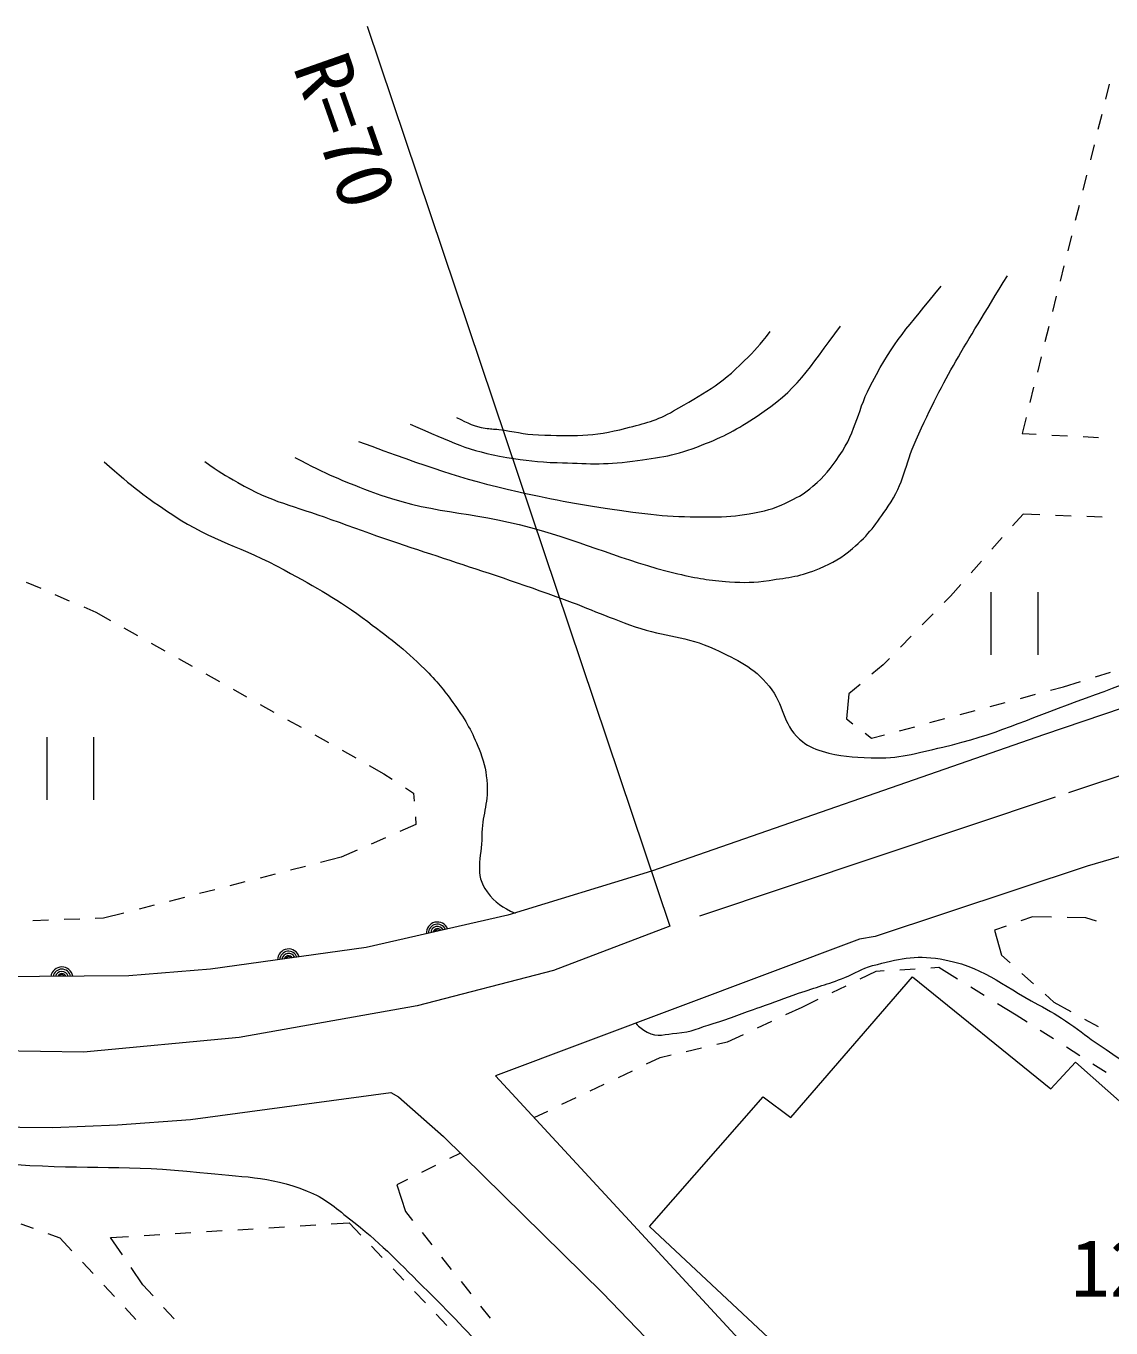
# Model space of a CAD drawing. Units: millimetres, scale not verified. Extents: x 40000 to 680000, y 20000 to 380000.
# Drawn here: x 90913 to 125626, y 273518 to 315193 of the extents above; entities that cross this region are included whole.
import ezdxf
from ezdxf.enums import TextEntityAlignment as Align

# ---------------------------------------------------------------- set-up
doc = ezdxf.new("R2010")
doc.units = ezdxf.units.MM
doc.header["$LTSCALE"] = 1000
doc.linetypes.add('CHAIN', pattern=[18.5, 12, -1.5, 3.5, -1.5])
for name, color, linetype, lineweight in [('M-BGD', 7, 'Continuous', 13), ('M-BMK', 2, 'CHAIN', 13), ('M-BMK-SRVR', 3, 'Continuous', 13)]:
    doc.layers.add(name, color=color, linetype=linetype, lineweight=lineweight)
doc.styles.add('ＭＳ ゴシック', font='')
doc.styles.get('ＭＳ ゴシック').set_extended_font_data('MS Gothic')

msp = doc.modelspace()

# ---------------------------------------------------------------- linework, layer by layer
at = {"layer": 'M-BGD'}
for p, q in [((125574, 313333), (125452, 312848)), ((125331, 312363), (125210, 311878)), ((125089, 311393), (124968, 310907)), ((124847, 310422), (124726, 309937)), ((124605, 309452), (124484, 308967)), ((124363, 308482), (124242, 307997)), ((124121, 307512), (123999, 307027)), ((123878, 306541), (123757, 306056)), ((123636, 305571), (123515, 305086)), ((123394, 304601), (123273, 304116)), ((123152, 303631), (123031, 303146)), ((122910, 302660), (122782, 302149)), ((122782, 302149), (123234, 302126)), ((123734, 302100), (124233, 302075)), ((124732, 302049), (125232, 302024)), ((122813, 299568), (122480, 299191)), ((123351, 299547), (122813, 299568)), ((124351, 299509), (123851, 299528)), ((125350, 299471), (124850, 299490)), ((122148, 298817), (121817, 298443)), ((121485, 298068), (121154, 297694)), ((90922, 297395), (91381, 297196)), ((120822, 297320), (120489, 296943)), ((91839, 296997), (92298, 296798)), ((120489, 296943), (120287, 296737)), ((121788, 297068), (121788, 295068)), ((123288, 297068), (123288, 295068)), ((92757, 296600), (93142, 296432)), ((93142, 296432), (93611, 296169)), ((119938, 296380), (119588, 296022)), ((94047, 295925), (94483, 295680)), ((119239, 295665), (118890, 295307)), ((94919, 295435), (95355, 295191)), ((95791, 294946), (96227, 294702)), ((118339, 294744), (117980, 294442)), ((118540, 294949), (118339, 294744)), ((96663, 294457), (97100, 294212)), ((125131, 294360), (125609, 294509)), ((97536, 293968), (97972, 293723)), ((117239, 293819), (117164, 293019)), ((117598, 294120), (117239, 293819)), ((123695, 293932), (124113, 294044)), ((124113, 294044), (124654, 294212)), ((98408, 293478), (98844, 293234)), ((121763, 293413), (122246, 293543)), ((122729, 293672), (123212, 293802)), ((99280, 292989), (99716, 292745)), ((117164, 293019), (117367, 292860)), ((119831, 292895), (120314, 293025)), ((120797, 293154), (121280, 293284)), ((118865, 292636), (119348, 292765)), ((91573, 292427), (91573, 290427)), ((93073, 292427), (93073, 290427)), ((100152, 292500), (100588, 292255)), ((117761, 292553), (117964, 292394)), ((117964, 292394), (118382, 292506)), ((101024, 292011), (101460, 291766)), ((101896, 291521), (102365, 291258)), ((102365, 291258), (102631, 291083)), ((103049, 290809), (103315, 290633)), ((103315, 290633), (103334, 290383)), ((103371, 289884), (103390, 289634)), ((103390, 289634), (102877, 289409)), ((101503, 288808), (100991, 288584)), ((102419, 289209), (101961, 289009)), ((100991, 288584), (100339, 288417)), ((98886, 288044), (98402, 287920)), ((99855, 288293), (99371, 288168)), ((97918, 287795), (97433, 287671)), ((95980, 287298), (95496, 287174)), ((96949, 287547), (96465, 287423)), ((94043, 286801), (93392, 286634)), ((95012, 287050), (94528, 286926)), ((91629, 286573), (91130, 286555)), ((92629, 286608), (92129, 286590)), ((93392, 286634), (93129, 286625)), ((122273, 286381), (121896, 286250)), ((123121, 286675), (122745, 286545)), ((123721, 286666), (123121, 286675)), ((124821, 286650), (124221, 286659)), ((125167, 286541), (124821, 286650)), ((121896, 286250), (122121, 285451)), ((119865, 285049), (120116, 285065)), ((120116, 285065), (120715, 284696)), ((122121, 285451), (122400, 285201)), ((117604, 284692), (118117, 284940)), ((118117, 284940), (118368, 284956)), ((118867, 284987), (119366, 285018)), ((122772, 284867), (123145, 284534)), ((116704, 284256), (117154, 284474)), ((121141, 284434), (121566, 284172)), ((115742, 283790), (116254, 284038)), ((121992, 283909), (122591, 283540)), ((123517, 284200), (123796, 283951)), ((123796, 283951), (124340, 283649)), ((115228, 283551), (115742, 283790)), ((122591, 283540), (122940, 283318)), ((124777, 283407), (125215, 283165)), ((114322, 283129), (114775, 283340)), ((123361, 283050), (123783, 282781)), ((113011, 282598), (113355, 282678)), ((113355, 282678), (113869, 282917)), ((110768, 281969), (111206, 282178)), ((111206, 282178), (111550, 282258)), ((112037, 282372), (112524, 282485)), ((124205, 282512), (124626, 282244)), ((109866, 281539), (110317, 281754)), ((125048, 281975), (125470, 281707)), ((105936, 281592), (124751, 261214)), ((108963, 281108), (109415, 281323)), ((108061, 280677), (108512, 280892)), ((107172, 280253), (107610, 280462)), ((104812, 279110), (104465, 278938)), ((104018, 278715), (103570, 278493)), ((103122, 278270), (102776, 278098)), ((102776, 278098), (103051, 277248)), ((103051, 277248), (103278, 276961)), ((90747, 276856), (91136, 276716)), ((98683, 276724), (99182, 276755)), ((99681, 276785), (100180, 276816)), ((100679, 276846), (101251, 276881)), ((101251, 276881), (101621, 276493)), ((91607, 276547), (91997, 276406)), ((91997, 276406), (92381, 275992)), ((93619, 276415), (94191, 276450)), ((93995, 275863), (93619, 276415)), ((94690, 276480), (95189, 276511)), ((95688, 276541), (96187, 276572)), ((96687, 276602), (97186, 276633)), ((97685, 276663), (98184, 276694)), ((103588, 276570), (103899, 276178)), ((101966, 276131), (102311, 275769)), ((92722, 275626), (93062, 275259)), ((104210, 275786), (104520, 275394)), ((94652, 274898), (94276, 275450)), ((102656, 275407), (103001, 275045)), ((93402, 274893), (93743, 274527)), ((94976, 274545), (94652, 274898)), ((103346, 274683), (103691, 274321)), ((104831, 275002), (105141, 274610)), ((94083, 274160), (94423, 273794)), ((95651, 273808), (95313, 274177)), ((104036, 273959), (104380, 273597)), ((105452, 274219), (105763, 273827))]:
    msp.add_line(p, q, dxfattribs=at)
for points in [[(210376, 304258), (196364, 304620), (185358, 304912), (175051, 305120), (171002, 304920), (167811, 304695), (161695, 303829), (156688, 302904), (151722, 301821), (144482, 299496), (135359, 296538), (123502, 292514), (110926, 288138), (106327, 286728)], [(128635, 289402), (124866, 288299), (118085, 286049), (117576, 285964), (105936, 281592)], [(106327, 286728), (101795, 285695), (96816, 285002), (94206, 284791), (89906, 284758), (85200, 285026), (79376, 285501), (77502, 285876), (71514, 287144)], [(70579, 281971), (72819, 281789), (77566, 281028), (78668, 280774), (80152, 280563), (83119, 280268), (87527, 279973), (91766, 279933), (93843, 280019), (96174, 280189), (102584, 281053)], [(102584, 281053), (102828, 280913), (104270, 279642), (109359, 274643), (114575, 269220), (120300, 262907), (121998, 258203)]]:
    msp.add_lwpolyline(points, dxfattribs=at)
msp.add_lwpolyline([(110865, 276768), (114500, 280912), (115388, 280253), (119279, 284759), (123704, 281177), (124489, 282029), (131735, 275601), (134686, 279027), (135364, 278416), (137236, 280424), (140118, 278074), (126089, 261100), (121728, 264744), (122602, 265780)], close=True, dxfattribs=at)
for centre, radius, start, end in [((104073, 286159), 354, 21.6381, 184.0433), ((104073, 286159), 283, 23.8621, 181.8192), ((104073, 286159), 212, 27.6085, 178.0729), ((104073, 286159), 142, 35.3202, 170.3612), ((104073, 286159), 100, 45.6379, 160.0435), ((99313, 285295), 354, 16.7216, 179.1267), ((99313, 285295), 283, 18.9456, 176.9027), ((99313, 285295), 212, 22.6919, 173.1564), ((92057, 284720), 354, 9.2416, 171.6467), ((99313, 285295), 142, 30.4036, 165.4446), ((99313, 285295), 100, 40.7213, 155.127), ((92057, 284720), 283, 11.4656, 169.4227), ((92057, 284720), 212, 15.2119, 165.6764), ((92057, 284720), 142, 22.9236, 157.9646), ((92057, 284720), 100, 33.2413, 147.647)]:
    msp.add_arc(centre, radius, start, end, dxfattribs=at)
for points, knots in [([(99513, 301384), (100582, 300820), (100956, 300675), (101916, 300306), (103839, 299567), (105072, 299683), (107058, 299141), (108917, 298634), (109891, 298112), (111764, 297660), (112399, 297507), (112765, 297454), (113417, 297406), (113913, 297370), (114197, 297375), (114689, 297449), (115328, 297546), (115708, 297570), (116299, 297831), (116741, 298026), (116991, 298154), (117358, 298468), (117885, 298918), (118112, 299252), (118502, 299825), (119007, 300567), (119024, 301125), (119391, 301944), (120353, 304088), (120850, 304775), (122313, 307202)], [0, 0, 0, 0, 1, 1, 1, 2, 2, 2, 3, 3, 3, 4, 4, 4, 5, 5, 5, 6, 6, 6, 7, 7, 7, 8, 8, 8, 9, 9, 9, 10, 10, 10, 10]), ([(101547, 301893), (103924, 301045), (104628, 300746), (106676, 300285), (107924, 300004), (108632, 299878), (109898, 299693), (111097, 299519), (111781, 299464), (112992, 299483), (113475, 299490), (113746, 299525), (114221, 299611), (114685, 299694), (114944, 299782), (115366, 299993), (115666, 300142), (115830, 300242), (116086, 300459), (116470, 300786), (116648, 301018), (116933, 301435), (117507, 302272), (117511, 302914), (117992, 303809), (118688, 305104), (119096, 305532), (120194, 306861)], [0, 0, 0, 0, 1, 1, 1, 2, 2, 2, 3, 3, 3, 4, 4, 4, 5, 5, 5, 6, 6, 6, 7, 7, 7, 8, 8, 8, 9, 9, 9, 9]), ([(103200, 302445), (104571, 301864), (105034, 301598), (106294, 301387), (106918, 301283), (107273, 301238), (107905, 301218), (108848, 301189), (109385, 301139), (110321, 301262), (111197, 301377), (111702, 301449), (112525, 301772), (113255, 302058), (113647, 302276), (114305, 302705), (115590, 303544), (115939, 304197), (116974, 305588)], [0, 0, 0, 0, 1, 1, 1, 2, 2, 2, 3, 3, 3, 4, 4, 4, 5, 5, 5, 6, 6, 6, 6]), ([(104683, 302658), (105086, 302473), (105226, 302383), (105603, 302321), (105772, 302293), (105869, 302297), (106040, 302277), (106537, 302219), (106810, 302126), (107311, 302108), (108406, 302068), (109049, 302043), (110109, 302321), (110721, 302482), (111086, 302555), (111634, 302873), (112569, 303416), (113133, 303703), (113894, 304471), (114241, 304820), (114381, 304960), (114727, 305418)], [0, 0, 0, 0, 1, 1, 1, 2, 2, 2, 3, 3, 3, 4, 4, 4, 5, 5, 5, 6, 6, 6, 7, 7, 7, 7]), ([(93408, 301244), (94366, 300401), (94702, 300144), (95607, 299544), (96903, 298685), (97814, 298532), (99175, 297781), (100249, 297188), (100866, 296867), (101846, 296129), (102644, 295529), (103100, 295192), (103797, 294477), (104183, 294081), (104370, 293829), (104687, 293375), (105053, 292854), (105220, 292528), (105451, 291935), (105598, 291556), (105636, 291322), (105663, 290917), (105707, 290270), (105497, 289913), (105495, 289264), (105492, 288563), (105241, 288035), (105665, 287476), (105930, 287127), (106158, 286973), (106558, 286799)], [0, 0, 0, 0, 1, 1, 1, 2, 2, 2, 3, 3, 3, 4, 4, 4, 5, 5, 5, 6, 6, 6, 7, 7, 7, 8, 8, 8, 9, 9, 9, 10, 10, 10, 10]), ([(96630, 301255), (97098, 300914), (97265, 300824), (97690, 300578), (98773, 299950), (99496, 299834), (100670, 299402), (103458, 298376), (105069, 297940), (107865, 296937), (108866, 296578), (109403, 296312), (110408, 295964), (111384, 295625), (112019, 295687), (112952, 295244), (113694, 294892), (114170, 294695), (114690, 294058), (115174, 293467), (115095, 292871), (115666, 292363), (115904, 292152), (116082, 292074), (116387, 291982), (116978, 291803), (117337, 291796), (117955, 291771), (118858, 291734), (119363, 291907), (120244, 292111), (121972, 292513), (122872, 292982), (124543, 293577), (126207, 294170), (127108, 294588), (128782, 295153), (129656, 295448), (130145, 295619), (131037, 295853), (131691, 296024), (132048, 296183), (132720, 296258), (132979, 296288), (133127, 296279), (133387, 296258), (133683, 296235), (133794, 296205), (134135, 296123)], [0, 0, 0, 0, 1, 1, 1, 2, 2, 2, 3, 3, 3, 4, 4, 4, 5, 5, 5, 6, 6, 6, 7, 7, 7, 8, 8, 8, 9, 9, 9, 10, 10, 10, 11, 11, 11, 12, 12, 12, 13, 13, 13, 14, 14, 14, 15, 15, 15, 16, 16, 16, 16]), ([(110420, 283277), (110546, 283132), (110628, 283074), (110790, 282988), (111115, 282814), (111366, 282927), (111734, 282954), (112204, 282989), (112449, 283127), (112900, 283266), (113493, 283447), (113815, 283580), (114400, 283788), (114882, 283959), (115150, 284062), (115633, 284232), (116208, 284434), (116544, 284511), (117111, 284735), (117462, 284874), (117634, 285022), (118001, 285116), (118822, 285328), (119324, 285464), (120162, 285329), (121492, 285116), (122098, 284504), (123290, 283876), (123702, 283659), (123919, 283512), (124307, 283254), (124685, 283004), (124871, 282827), (125250, 282577), (126484, 281761), (127109, 281161), (128472, 280586), (129419, 280186), (130002, 280080), (131015, 279909), (131473, 279832), (131739, 279765), (132201, 279818), (132922, 279899), (133315, 280046), (134001, 280284), (134790, 280558), (135204, 280798), (135917, 281234), (136880, 281823), (137335, 282279), (138266, 282917), (138794, 283278), (139023, 283625), (139633, 283817), (139969, 283922), (140182, 283892), (140533, 283867), (141020, 283832), (141275, 283685), (141757, 283609), (142514, 283489), (142941, 283381), (143707, 283392), (144139, 283398), (144384, 283422), (144807, 283509), (145269, 283603), (145541, 283637), (145973, 283825), (146345, 283987), (146487, 284077), (146871, 284343)], [0, 0, 0, 0, 1, 1, 1, 2, 2, 2, 3, 3, 3, 4, 4, 4, 5, 5, 5, 6, 6, 6, 7, 7, 7, 8, 8, 8, 9, 9, 9, 10, 10, 10, 11, 11, 11, 12, 12, 12, 13, 13, 13, 14, 14, 14, 15, 15, 15, 16, 16, 16, 17, 17, 17, 18, 18, 18, 19, 19, 19, 20, 20, 20, 21, 21, 21, 22, 22, 22, 23, 23, 23, 24, 24, 24, 24]), ([(81683, 280411), (81916, 280208), (82011, 280140), (82248, 280007), (82587, 279818), (82819, 279805), (83192, 279696), (83663, 279559), (83931, 279494), (84414, 279408), (85124, 279280), (85531, 279268), (86247, 279174), (86748, 279109), (87026, 279054), (87528, 278998), (88733, 278865), (89412, 278822), (90622, 278746), (92904, 278601), (94198, 278741), (96472, 278494), (97825, 278347), (98636, 278393), (99905, 277902), (100496, 277674), (100762, 277402), (101262, 277013), (102247, 276247), (102725, 275726), (103613, 274849), (105338, 273145), (106206, 272093), (107906, 270364), (109335, 268909), (110241, 268197), (111619, 266694), (112182, 266079), (112416, 265666), (112952, 265027), (114267, 263458), (114825, 262993), (116610, 261272)], [0, 0, 0, 0, 1, 1, 1, 2, 2, 2, 3, 3, 3, 4, 4, 4, 5, 5, 5, 6, 6, 6, 7, 7, 7, 8, 8, 8, 9, 9, 9, 10, 10, 10, 11, 11, 11, 12, 12, 12, 13, 13, 13, 14, 14, 14, 14])]:
    msp.add_open_spline(points, degree=3, knots=knots, dxfattribs=at)
at = {"layer": 'M-BMK'}
msp.add_lwpolyline([(167301, 302553), (163232, 302005), (158408, 301213), (154992, 300563), (150043, 299247), (144052, 297255), (135662, 294414), (123839, 290507), (111516, 286382), (107792, 284958), (103426, 283825), (97736, 282816), (92753, 282350), (84246, 282458), (77573, 283066), (72540, 283999), (71812, 284118)], dxfattribs=at)
at = {"layer": 'M-BMK-SRVR'}
msp.add_line((101824, 315193), (111516, 286382), dxfattribs=at)

# ---------------------------------------------------------------- texts
at = {"layer": 'M-BGD', "style": 'ＭＳ ゴシック'}
msp.add_text('129.0', height=1833, dxfattribs=at).set_placement((124342, 273975), align=Align.BOTTOM_LEFT)
at = {"layer": 'M-BMK-SRVR', "style": 'ＭＳ ゴシック'}
msp.add_text('R=70', height=1833, rotation=289.395, dxfattribs=at).set_placement((100306, 314200), align=Align.MIDDLE_LEFT)

doc.saveas('drawing.dxf')
